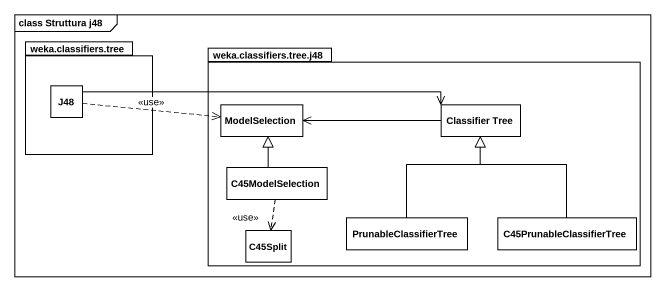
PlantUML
@startuml
mainframe class Struttura j48
hide circle
hide empty members
package "weka.classifiers.tree" as weka_classifiers_tree {
  class J48
}
package "weka.classifiers.tree.j48" as weka_classifiers_tree_j48 {
  class ModelSelection
  class "Classifier Tree" as Classifier_Tree
  class C45ModelSelection
  class C45Split
  class PrunableClassifierTree
  class C45PrunableClassifierTree
}
J48 .right.> ModelSelection : <<use>>
J48 -right-> Classifier_Tree
Classifier_Tree -left-> ModelSelection
C45ModelSelection -up-|> ModelSelection
C45ModelSelection ..> C45Split : <<use>>
PrunableClassifierTree -up-|> Classifier_Tree
C45PrunableClassifierTree -up-|> Classifier_Tree
@enduml
